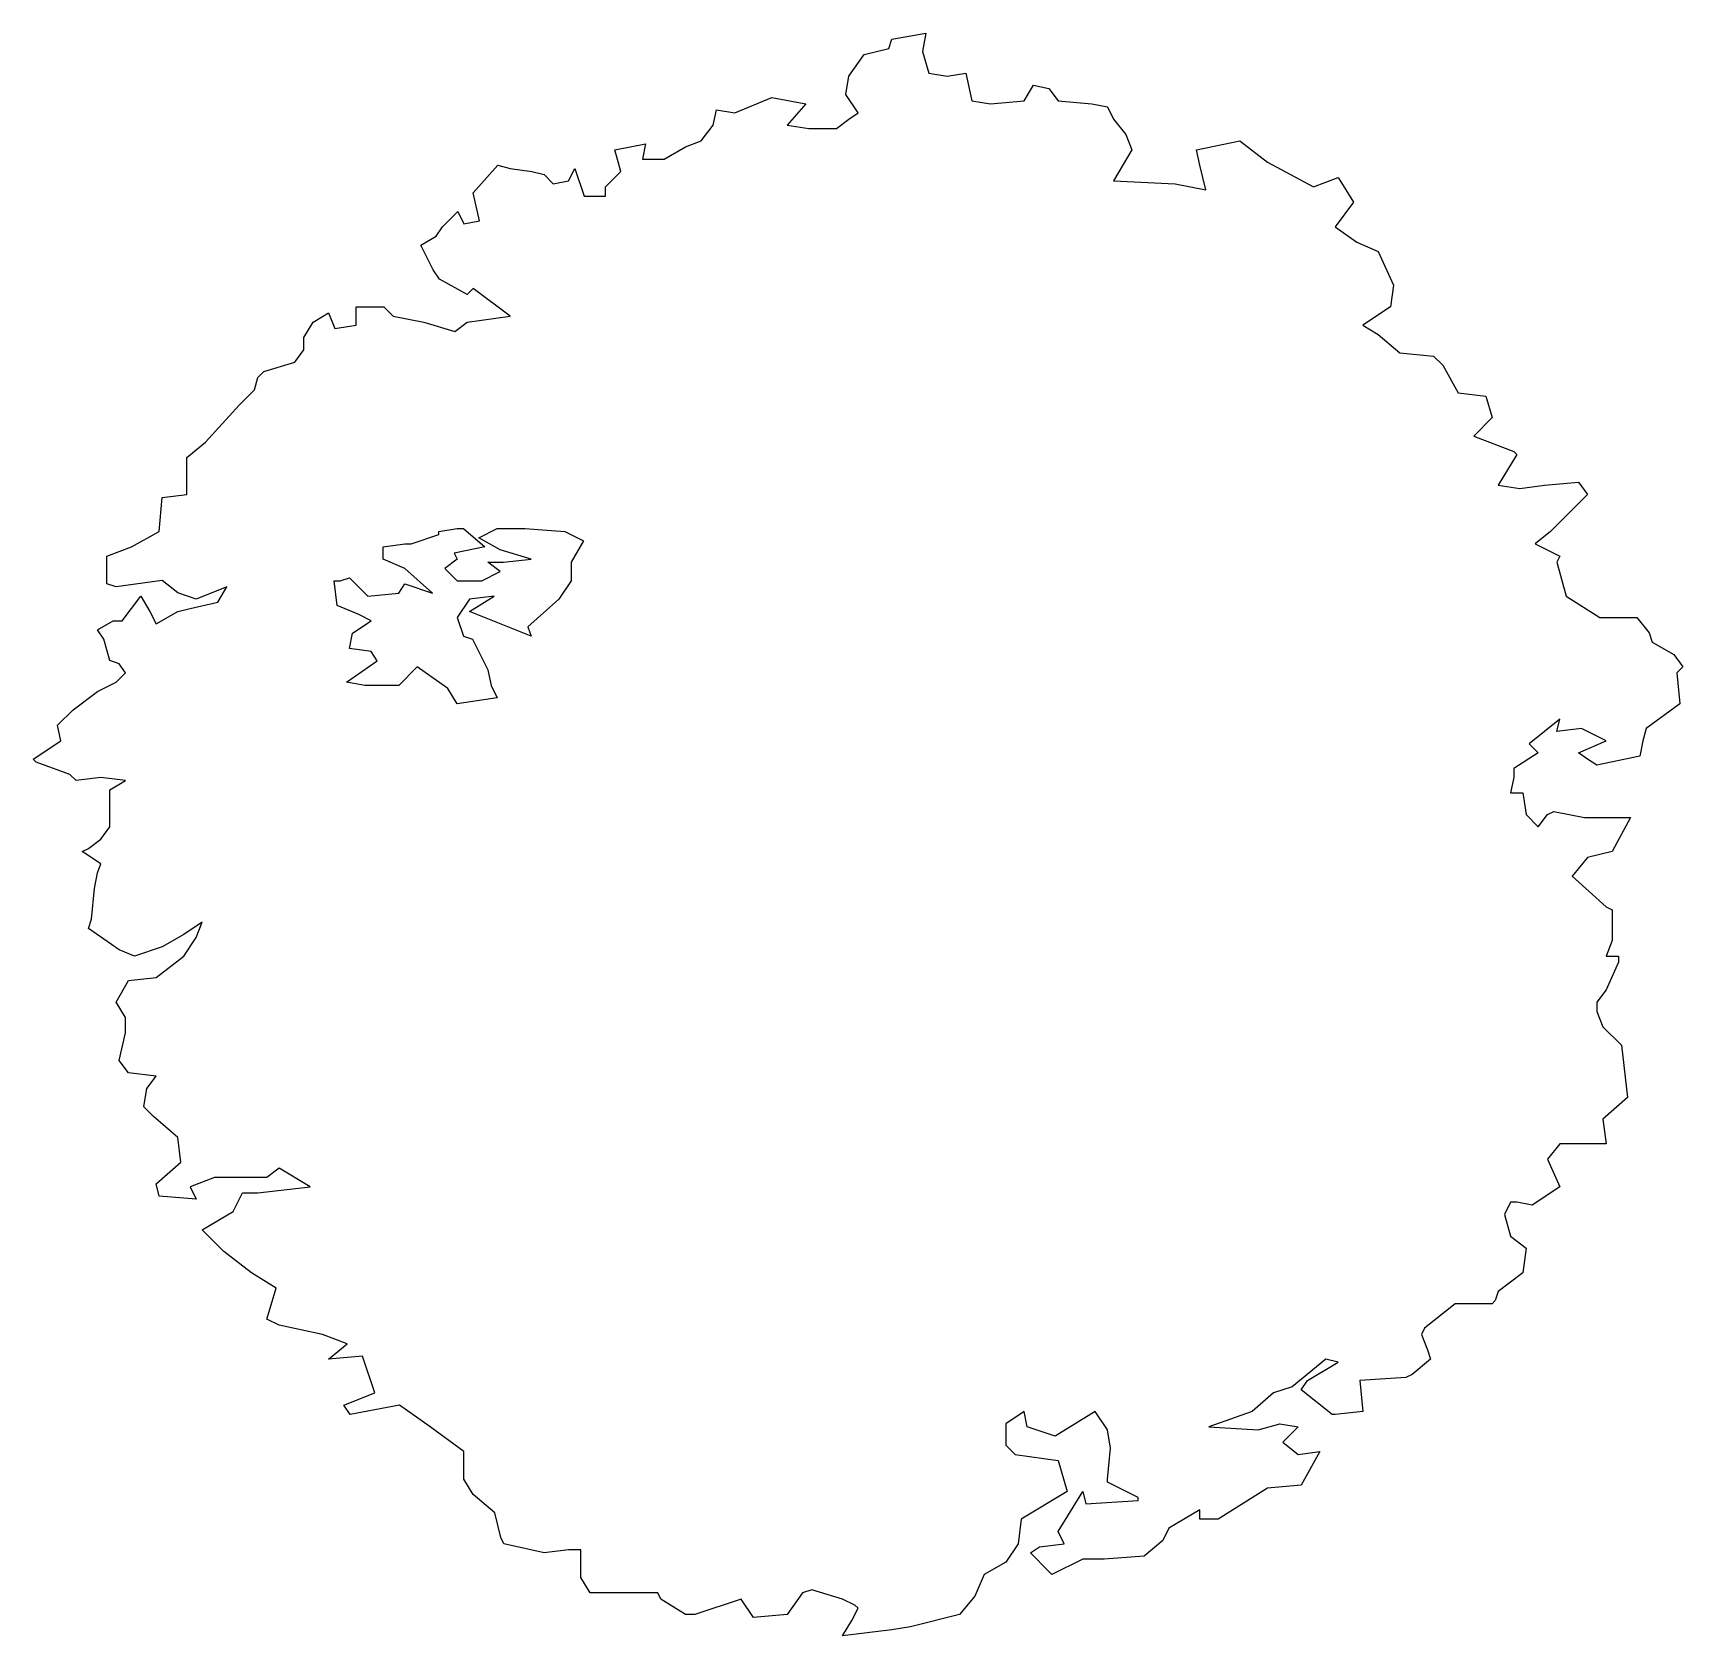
# Model space of a CAD drawing. Extents: x 2.471 to 3.36, y 5.633 to 6.496.
import ezdxf

# ---------------------------------------------------------------- set-up
doc = ezdxf.new("R2010")
doc.units = 0
doc.layers.get('0').update_dxf_attribs({"linetype": 'CONTINUOUS'})

msp = doc.modelspace()

# ---------------------------------------------------------------- linework, layer by layer
for points in [[(2.99549, 5.73579), (3.00047, 5.73082), (3.02368, 5.72751), (3.02866, 5.71093), (3.00378, 5.69602), (3.00213, 5.68276), (2.99549, 5.67282), (2.98389, 5.66619), (2.97891, 5.65459), (2.97062, 5.64465), (2.94409, 5.63802), (2.93414, 5.63636), (2.90761, 5.63305), (2.91258, 5.64133), (2.9159, 5.64796), (2.91424, 5.64962), (2.90761, 5.65293), (2.89103, 5.65791), (2.88605, 5.65625), (2.87776, 5.64465), (2.85952, 5.64299), (2.85289, 5.65293), (2.82801, 5.64465), (2.82304, 5.64465), (2.80977, 5.65293), (2.80812, 5.65625), (2.77163, 5.65625), (2.76666, 5.66453), (2.76666, 5.67448), (2.76666, 5.67945), (2.76003, 5.67945), (2.74676, 5.67779), (2.7252, 5.68276), (2.72355, 5.68608), (2.72023, 5.69933), (2.70862, 5.70928), (2.70365, 5.71756), (2.70365, 5.73248), (2.68541, 5.74574), (2.66883, 5.75734), (2.64229, 5.75236), (2.63898, 5.75734), (2.65556, 5.76396), (2.64893, 5.78385), (2.63069, 5.78219), (2.64064, 5.79048), (2.62737, 5.79545), (2.60415, 5.80042), (2.59752, 5.80374), (2.6025, 5.82031), (2.58923, 5.82859), (2.57431, 5.84019), (2.5627, 5.85179), (2.57928, 5.86174), (2.58426, 5.87168), (2.59255, 5.87168), (2.62074, 5.87499), (2.60415, 5.88494), (2.59752, 5.87997), (2.56933, 5.87997), (2.55607, 5.87499), (2.55938, 5.86837), (2.53948, 5.87002), (2.53783, 5.87665), (2.55109, 5.88825), (2.54943, 5.90151), (2.53617, 5.91311), (2.53119, 5.91808), (2.53285, 5.92802), (2.53783, 5.93465), (2.5229, 5.93631), (2.51793, 5.94294), (2.52124, 5.95785), (2.52124, 5.96614), (2.51627, 5.97443), (2.5229, 5.98603), (2.53783, 5.98768), (2.55275, 5.99928), (2.55938, 6.00923), (2.5627, 6.01751), (2.55275, 6.01088), (2.54114, 6.00425), (2.52622, 5.99928), (2.51793, 6.0026), (2.50135, 6.0142), (2.503, 6.01917), (2.50466, 6.03574), (2.50632, 6.04403), (2.50798, 6.049), (2.49803, 6.05563), (2.50135, 6.05728), (2.50798, 6.06226), (2.51295, 6.06888), (2.51295, 6.08877), (2.52124, 6.09374), (2.50798, 6.0954), (2.49471, 6.09374), (2.4914, 6.09706), (2.47316, 6.10368), (2.4715, 6.10534), (2.48642, 6.11528), (2.48476, 6.12357), (2.49305, 6.13186), (2.50632, 6.1418), (2.51627, 6.14677), (2.52124, 6.15174), (2.51793, 6.15671), (2.51295, 6.15837), (2.50964, 6.16997), (2.50632, 6.17494), (2.51461, 6.17991), (2.51959, 6.17991), (2.52953, 6.19317), (2.53451, 6.18489), (2.53783, 6.17826), (2.54943, 6.18489), (2.55607, 6.18654), (2.57099, 6.18986), (2.57596, 6.19814), (2.55938, 6.19151), (2.54943, 6.19483), (2.54114, 6.20146), (2.51627, 6.19814), (2.51129, 6.1998), (2.51129, 6.21472), (2.52456, 6.21969), (2.53948, 6.22797), (2.54114, 6.2462), (2.55441, 6.24786), (2.55441, 6.26112), (2.55441, 6.26774), (2.56436, 6.27603), (2.5826, 6.29592), (2.59089, 6.3042), (2.59255, 6.31083), (2.59586, 6.31415), (2.61245, 6.31912), (2.61742, 6.32575), (2.61742, 6.33237), (2.62239, 6.34066), (2.63069, 6.34563), (2.634, 6.33735), (2.64561, 6.339), (2.64561, 6.34895), (2.66053, 6.34895), (2.66551, 6.34397), (2.68209, 6.34066), (2.69867, 6.33569), (2.70531, 6.34066), (2.72852, 6.34397), (2.70862, 6.35889), (2.70531, 6.35557), (2.69038, 6.36386), (2.68707, 6.36883), (2.68043, 6.38209), (2.68872, 6.38706), (2.69204, 6.39203), (2.70033, 6.40032), (2.70365, 6.39369), (2.71194, 6.39535), (2.70862, 6.41026), (2.72189, 6.42518), (2.72852, 6.42352), (2.74013, 6.42186), (2.74676, 6.4202), (2.75174, 6.41523), (2.76003, 6.41689), (2.76334, 6.42352), (2.76832, 6.4086), (2.77993, 6.4086), (2.77993, 6.41358), (2.78822, 6.42186), (2.7849, 6.43346), (2.80148, 6.43678), (2.79982, 6.42849), (2.81143, 6.42849), (2.82304, 6.43512), (2.83133, 6.43843), (2.83796, 6.44672), (2.83962, 6.45501), (2.84957, 6.45335), (2.86947, 6.46163), (2.88771, 6.45832), (2.87776, 6.44672), (2.88937, 6.44506), (2.90429, 6.44506), (2.91092, 6.45003), (2.9159, 6.45335), (2.90927, 6.46329), (2.91092, 6.47323), (2.91922, 6.48483), (2.93248, 6.48815), (2.93414, 6.49312), (2.95238, 6.49643), (2.95072, 6.48649), (2.95404, 6.47489), (2.96399, 6.47323), (2.97394, 6.47489), (2.97725, 6.45998), (2.9872, 6.45832), (3.00544, 6.45998), (3.01042, 6.46826), (3.01871, 6.46661), (3.02368, 6.45998), (3.04192, 6.45832), (3.05021, 6.45666), (3.05353, 6.45003), (3.06016, 6.44175), (3.06348, 6.43346), (3.05353, 6.41689), (3.0867, 6.41523), (3.10328, 6.41192), (3.09996, 6.42518), (3.0983, 6.43346), (3.12152, 6.43843), (3.13644, 6.42683), (3.16131, 6.41358), (3.17458, 6.41855), (3.18287, 6.40529), (3.17292, 6.39203), (3.18453, 6.38375), (3.19614, 6.37878), (3.20443, 6.36055), (3.20277, 6.34895), (3.18785, 6.339), (3.19614, 6.33403), (3.20774, 6.32409), (3.22599, 6.32243), (3.23096, 6.31746), (3.23925, 6.30255), (3.25417, 6.30089), (3.25749, 6.28929), (3.24754, 6.27934), (3.2691, 6.27106), (3.27076, 6.2694), (3.26081, 6.25283), (3.27242, 6.25117), (3.28568, 6.25283), (3.30392, 6.25449), (3.3089, 6.24786), (3.289, 6.22797), (3.28071, 6.22134), (3.29397, 6.21472), (3.29231, 6.2114), (3.29729, 6.19317), (3.31553, 6.18157), (3.33543, 6.18157), (3.34206, 6.17329), (3.34372, 6.16831), (3.35533, 6.16169), (3.3603, 6.15506), (3.35698, 6.15174), (3.35864, 6.13517), (3.35864, 6.13517), (3.3404, 6.12191), (3.33874, 6.11528), (3.33709, 6.107), (3.31387, 6.10203), (3.3089, 6.10534), (3.30392, 6.10866), (3.31885, 6.11528), (3.30558, 6.12191), (3.29231, 6.12026), (3.29397, 6.12688), (3.27739, 6.11363), (3.28071, 6.11031), (3.28236, 6.10866), (3.2691, 6.10037), (3.2691, 6.0954), (3.26744, 6.08711), (3.27407, 6.08711), (3.27573, 6.07551), (3.28236, 6.06888), (3.28734, 6.07551), (3.29066, 6.07717), (3.30724, 6.07386), (3.3205, 6.07386), (3.33211, 6.07386), (3.32216, 6.05563), (3.3089, 6.05231), (3.3006, 6.04237), (3.31885, 6.0258), (3.32216, 6.02414), (3.32216, 6.00757), (3.31885, 5.99928), (3.32548, 5.99928), (3.32548, 5.99597), (3.31885, 5.98105), (3.31387, 5.97443), (3.31387, 5.96945), (3.31719, 5.96117), (3.32714, 5.95122), (3.33045, 5.92305), (3.31719, 5.91145), (3.31885, 5.8982), (3.29397, 5.8982), (3.28734, 5.88991), (3.29397, 5.87499), (3.27905, 5.86505), (3.27076, 5.86671), (3.26744, 5.86671), (3.26412, 5.86008), (3.26744, 5.84848), (3.27573, 5.84185), (3.27407, 5.82859), (3.26081, 5.81865), (3.25915, 5.81368), (3.25749, 5.81202), (3.23759, 5.81202), (3.22101, 5.79876), (3.21935, 5.79545), (3.22267, 5.78716), (3.22433, 5.78219), (3.21438, 5.77391), (3.21106, 5.77225), (3.18619, 5.77059), (3.18785, 5.75402), (3.17292, 5.75236), (3.17126, 5.75236), (3.15468, 5.76562), (3.158, 5.77059), (3.17458, 5.78054), (3.16795, 5.78219), (3.14971, 5.76728), (3.13976, 5.76396), (3.12815, 5.75402), (3.10494, 5.74574), (3.13147, 5.74408), (3.14307, 5.74739), (3.15302, 5.74574), (3.14473, 5.73745), (3.15302, 5.73082), (3.16463, 5.73248), (3.15468, 5.71425), (3.13644, 5.71259), (3.10991, 5.69602), (3.09996, 5.69602), (3.09996, 5.70099), (3.08338, 5.69105), (3.08006, 5.68442), (3.07011, 5.67613), (3.04856, 5.67448), (3.03861, 5.67448), (3.03695, 5.67448), (3.02037, 5.66619), (3.01871, 5.66785), (3.00876, 5.67779), (3.01373, 5.68111), (3.027, 5.68276), (3.02368, 5.68939), (3.03695, 5.71093), (3.03861, 5.70431), (3.0668, 5.70596), (3.0668, 5.70762), (3.05021, 5.71591), (3.05021, 5.71756), (3.05187, 5.73414), (3.05021, 5.74408), (3.04358, 5.75402), (3.02202, 5.74076), (3.0071, 5.74574), (3.00544, 5.75402), (2.99549, 5.74739)], [(2.67181, 6.20804), (2.6602, 6.21301), (2.6602, 6.21964), (2.67181, 6.2213), (2.67512, 6.2213), (2.69005, 6.22627), (2.69005, 6.22793), (2.7, 6.22958), (2.70331, 6.22958), (2.71492, 6.21964), (2.69834, 6.21633), (2.7, 6.21301), (2.69336, 6.20804), (2.7, 6.20141), (2.71326, 6.20141), (2.72321, 6.20638), (2.71658, 6.21136), (2.72487, 6.21136), (2.73979, 6.21301), (2.72321, 6.21798), (2.7116, 6.22461), (2.72155, 6.22958), (2.73648, 6.22958), (2.75803, 6.22793), (2.76798, 6.22296), (2.76135, 6.21136), (2.76135, 6.20141), (2.75472, 6.19147), (2.73813, 6.17655), (2.73979, 6.17158), (2.70663, 6.18484), (2.71989, 6.19313), (2.70663, 6.19147), (2.7, 6.18153), (2.70331, 6.17158), (2.70829, 6.16993), (2.71658, 6.15335), (2.71824, 6.14507), (2.72155, 6.13844), (2.7, 6.13513), (2.69502, 6.14341), (2.67844, 6.15501), (2.66849, 6.14507), (2.65025, 6.14507), (2.6403, 6.14673), (2.65688, 6.15833), (2.65357, 6.1633), (2.64196, 6.16495), (2.64362, 6.17324), (2.65357, 6.17987), (2.64693, 6.18318), (2.63533, 6.18815), (2.63367, 6.20141), (2.63698, 6.20141), (2.64196, 6.20307), (2.65191, 6.19313), (2.66849, 6.19478), (2.67181, 6.19976), (2.68673, 6.19478)]]:
    msp.add_lwpolyline(points, close=True)

doc.saveas('drawing.dxf')
